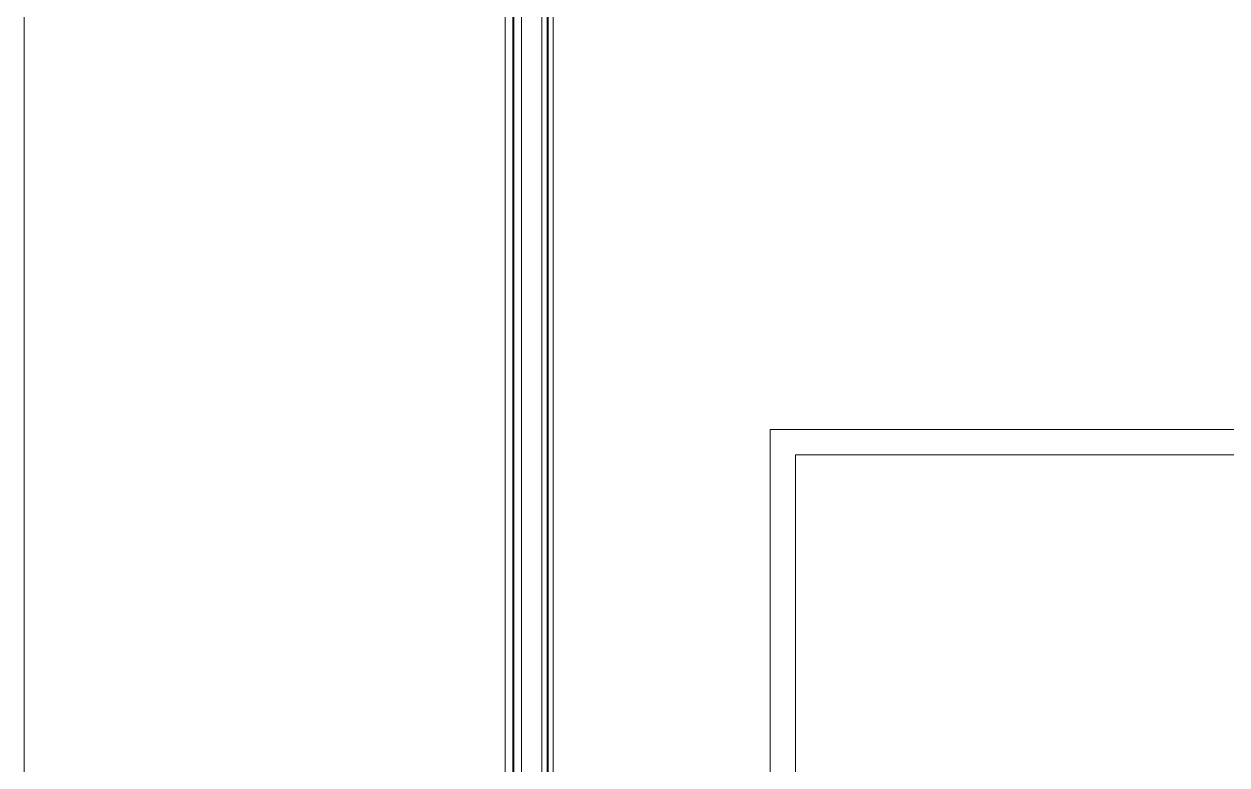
# Model space of a CAD drawing. Extents: x -2050 to 29725, y -1777 to 6820.
# Drawn here: x 7067.2 to 7161.2, y 400.8 to 458.7 of the extents above; entities that cross this region are included whole.
import ezdxf

# ---------------------------------------------------------------- set-up
doc = ezdxf.new("R2010")
doc.units = 0
doc.header["$LTSCALE"] = 25
doc.header["$MEASUREMENT"] = 0
doc.layers.get('0').update_dxf_attribs({"color": 9, "lineweight": 9})
for name, color, linetype, lineweight in [('01', 9, 'Continuous', 9), ('06D', 9, 'Continuous', 9), ('10', 9, 'Continuous', 9), ('14', 9, 'Continuous', 9), ('15', 9, 'Continuous', 9)]:
    doc.layers.add(name, color=color, linetype=linetype, lineweight=lineweight)

# ---------------------------------------------------------------- blocks, each defined once
blk = doc.blocks.new('*U286')
at = {"layer": '15'}
for p, q in [((-1.469, -18.947), (-170.301, -18.947)), ((-1.469, -19.347), (-170.301, -19.347)), ((-1.469, -19.423), (-170.301, -19.423)), ((-1.469, -19.823), (-170.301, -19.823)), ((-1.469, -21.423), (-170.301, -21.423)), ((-1.469, -22.023), (-170.301, -22.023)), ((-1.469, -22.099), (-170.301, -22.099)), ((-1.469, -22.699), (-170.301, -22.699))]:
    blk.add_line(p, q, dxfattribs=at)
blk = doc.blocks.new('p-kolon_80x80')
blk.add_lwpolyline([(-40, -40), (40, -40), (40, 40), (-40, 40)], close=True)

msp = doc.modelspace()

# ---------------------------------------------------------------- linework, layer by layer
at = {"layer": '06D'}
msp.add_lwpolyline([(7067.2, 861.676), (7067.2, 284.7), (9765.58, 284.7)], dxfattribs=at)
at = {"layer": '14'}
msp.add_lwpolyline([(7125.5, 343), (7209.5, 343), (7209.5, 427), (7125.5, 427)], close=True, dxfattribs=at)

# ---------------------------------------------------------------- block references
at = {"layer": '01'}
msp.add_blockref('p-kolon_80x80', (7167.5, 385), dxfattribs=at)
at = {"layer": '10', "rotation": 270}
msp.add_blockref('*U286', (7127.5, 385), dxfattribs=at)

doc.saveas('drawing.dxf')
